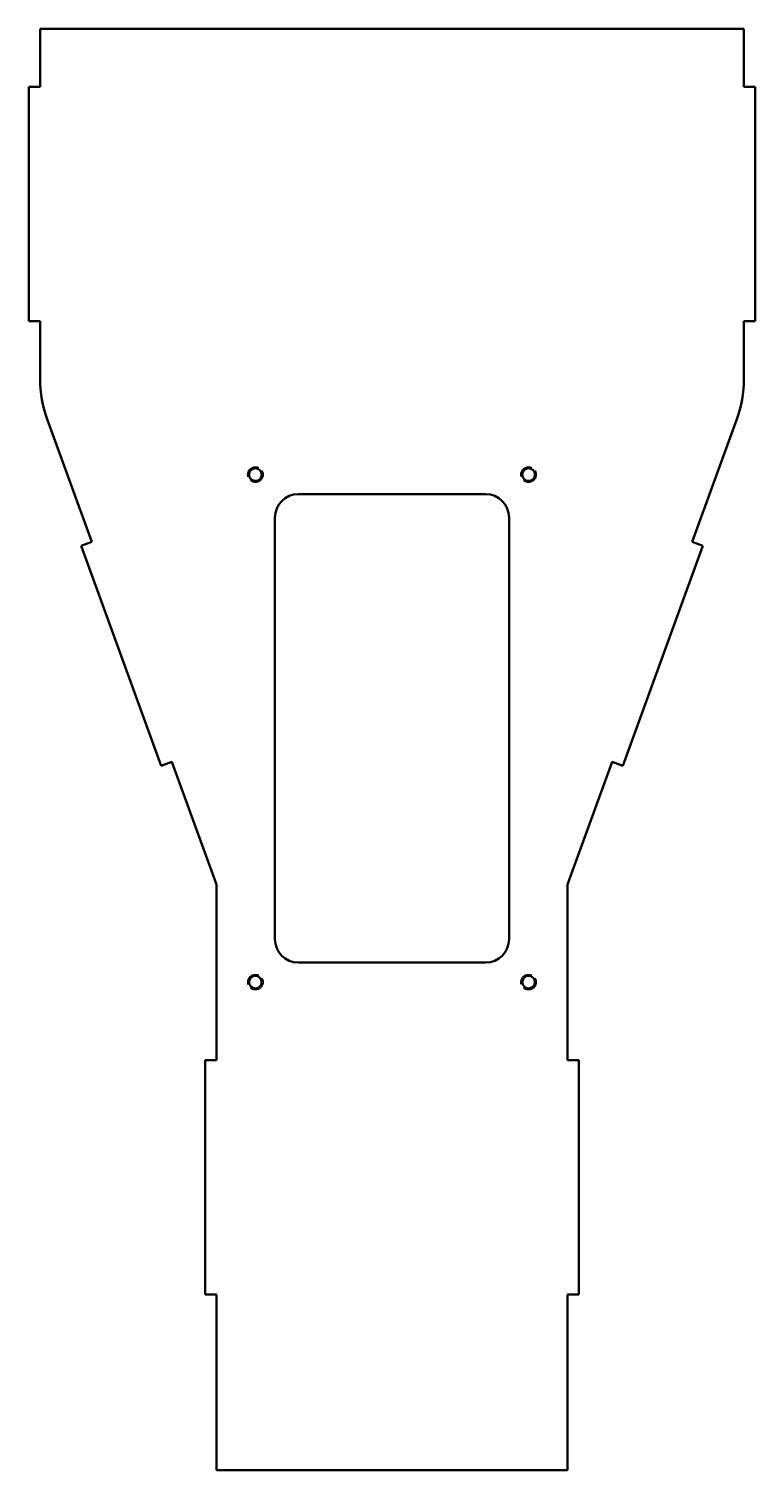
# Model space of a CAD drawing. Header units: inches. Extents: x 0 to 186, y 0 to 369.
import ezdxf

# ---------------------------------------------------------------- set-up
doc = ezdxf.new("R2010")
doc.units = ezdxf.units.IN
doc.header["$MEASUREMENT"] = 0
doc.linetypes.add('Dashed', pattern=[5.7, 4.56, -1.14])
doc.layers.add('Hidden Narrow (ANSI)', color=7, linetype='Dashed', lineweight=25)
doc.layers.add('Visible (ANSI)', color=7, linetype='Continuous', lineweight=50)

# ---------------------------------------------------------------- blocks, each defined once
blk = doc.blocks.new('CDR-IN-V029-CFTC001_Chapas y piezas Soldadas_4_CDR-IN-V029-CFTC001')
at = {"layer": 'Hidden Narrow (ANSI)'}
for centre in [(-35, 70.41), (35, 70.41), (-35, -59.59), (35, -59.59)]:
    blk.add_circle(centre, 2, dxfattribs=at)
at = {"layer": 'Visible (ANSI)'}
for p, q in [((-90.2, 184.59), (90.2, 184.59)), ((-90.2, 169.74), (-90.2, 184.59)), ((90.2, 184.59), (90.2, 169.74)), ((-90.2, 169.74), (-93.1, 169.74)), ((-93.1, 169.74), (-93.1, 109.74)), ((93.1, 169.74), (90.2, 169.74)), ((93.1, 109.74), (93.1, 169.74)), ((-93.1, 109.74), (-90.2, 109.74)), ((-90.2, 94.88), (-90.2, 109.74)), ((90.2, 109.74), (90.2, 94.88)), ((90.2, 109.74), (93.1, 109.74)), ((-76.96, 53.21), (-88.39, 84.62)), ((88.39, 84.62), (76.96, 53.21)), ((-24, 65.41), (24, 65.41)), ((-30, -48.59), (-30, 59.41)), ((30, 59.41), (30, -48.59)), ((-76.96, 53.21), (-79.68, 52.21)), ((-79.68, 52.21), (-59.16, -4.17)), ((59.16, -4.17), (79.68, 52.21)), ((79.68, 52.21), (76.96, 53.21)), ((-59.16, -4.17), (-56.43, -3.18)), ((-45, -34.59), (-56.43, -3.18)), ((56.43, -3.18), (45, -34.59)), ((56.43, -3.18), (59.16, -4.17)), ((-45, -79.59), (-45, -34.59)), ((45, -34.59), (45, -79.59)), ((24, -54.59), (-24, -54.59)), ((-45, -79.59), (-47.9, -79.59)), ((-47.9, -79.59), (-47.9, -139.59)), ((47.9, -79.59), (45, -79.59)), ((47.9, -139.59), (47.9, -79.59)), ((-47.9, -139.59), (-45, -139.59)), ((-45, -184.59), (-45, -139.59)), ((45, -139.59), (45, -184.59)), ((45, -139.59), (47.9, -139.59)), ((45, -184.59), (-45, -184.59))]:
    blk.add_line(p, q, dxfattribs=at)
for centre in [(-35, 70.41), (35, 70.41), (-35, -59.59), (35, -59.59)]:
    blk.add_circle(centre, 1.62, dxfattribs=at)
at = {"layer": 'Visible (ANSI)', "extrusion": (0, 0, -1)}
for centre, start, end in [((60.2, 94.88), 340, 360), ((-60.2, 94.88), 180, 200)]:
    blk.add_arc(centre, 30, start, end, dxfattribs=at)
at = {"layer": 'Visible (ANSI)'}
for centre, start, end in [((-24, 59.41), 90, 180), ((24, 59.41), 0, 90), ((-24, -48.59), 180, 270), ((24, -48.59), 270, 0)]:
    blk.add_arc(centre, 6, start, end, dxfattribs=at)

msp = doc.modelspace()

# ---------------------------------------------------------------- block references
msp.add_blockref('CDR-IN-V029-CFTC001_Chapas y piezas Soldadas_4_CDR-IN-V029-CFTC001', (93.1, 184.59))

doc.saveas('drawing.dxf')
